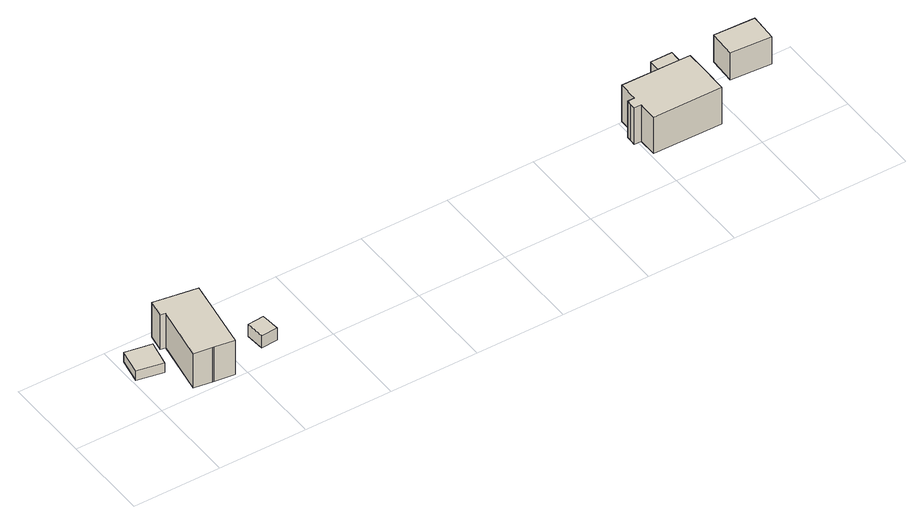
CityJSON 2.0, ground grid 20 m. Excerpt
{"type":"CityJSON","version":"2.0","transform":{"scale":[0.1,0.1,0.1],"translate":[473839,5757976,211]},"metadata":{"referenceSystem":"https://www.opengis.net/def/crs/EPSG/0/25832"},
"CityObjects":{
"building1":{"type":"Building","attributes":{"Gemeindeschluessel":"05711000","BezugspunktDach":"2000","function":"31001_2460","measuredHeight":2.5},"address":[{"country":"Germany","locality":"Bielefeld","thoroughfareNumber":"310","thoroughfareName":"Lämershagener Straße"}],"geometry":[{"type":"Solid","lod":"1","boundaries":[[[[0,1,2,3]],[[4,5,6,7]],[[4,7,3,2]],[[5,4,2,1]],[[6,5,1,0]],[[7,6,0,3]]]]}]},
"building2":{"type":"Building","attributes":{"Gemeindeschluessel":"05711000","BezugspunktDach":"2000","function":"31001_3072","measuredHeight":11.12},"address":[{"country":"Germany","locality":"Bielefeld","thoroughfareNumber":"310","thoroughfareName":"Lämershagener Straße"}],"geometry":[{"type":"Solid","lod":"1","boundaries":[[[[8,9,10,11,12,13,14,15,16]],[[17,18,19,20,21,22,23,24,25]],[[17,25,16,15]],[[18,17,15,14]],[[19,18,14,13]],[[20,19,13,12]],[[21,20,12,11]],[[22,21,11,10]],[[23,22,10,9]],[[24,23,9,8]],[[25,24,8,16]]]]}]},
"building3":{"type":"Building","attributes":{"Gemeindeschluessel":"05711000","BezugspunktDach":"2000","function":"31001_2460","measuredHeight":3.1},"address":[{"country":"Germany"}],"geometry":[{"type":"Solid","lod":"1","boundaries":[[[[26,27,28,29]],[[30,31,32,33]],[[30,33,29,28]],[[31,30,28,27]],[[32,31,27,26]],[[33,32,26,29]]]]}]},
"building4":{"type":"Building","attributes":{"Gemeindeschluessel":"05711000","BezugspunktDach":"2000","function":"31001_1010","measuredHeight":11.98},"address":[{"country":"Germany","locality":"Bielefeld","thoroughfareNumber":"314","thoroughfareName":"Lämershagener Straße"}],"geometry":[{"type":"Solid","lod":"1","boundaries":[[[[34,35,36,37,38,39,40,41,42,43,44]],[[45,46,47,48,49,50,51,52,53,54,55]],[[45,55,44,43]],[[46,45,43,42]],[[47,46,42,41]],[[48,47,41,40]],[[49,48,40,39]],[[50,49,39,38]],[[51,50,38,37]],[[52,51,37,36]],[[53,52,36,35]],[[54,53,35,34]],[[55,54,34,44]]]]}]},
"building5":{"type":"Building","attributes":{"Gemeindeschluessel":"05711000","BezugspunktDach":"2000","function":"31001_1010","measuredHeight":6.3},"address":[{"country":"Germany","locality":"Bielefeld","thoroughfareNumber":"314","thoroughfareName":"Lämershagener Straße"}],"geometry":[{"type":"Solid","lod":"1","boundaries":[[[[56,57,58,59]],[[60,61,62,63]],[[60,63,59,58]],[[61,60,58,57]],[[62,61,57,56]],[[63,62,56,59]]]]}]},
"building6":{"type":"Building","attributes":{"Gemeindeschluessel":"05711000","BezugspunktDach":"2000","function":"31001_2720","measuredHeight":8.68},"address":[{"country":"Germany","locality":"Bielefeld","thoroughfareNumber":"314","thoroughfareName":"Lämershagener Straße"}],"geometry":[{"type":"Solid","lod":"1","boundaries":[[[[64,65,66,67]],[[68,69,70,71]],[[68,71,67,66]],[[69,68,66,65]],[[70,69,65,64]],[[71,70,64,67]]]]}]}
},
"vertices":[
[11,148,45],[0,90,45],[59,78,45],[71,137,45],[59,78,20],[0,90,20],[11,148,20],[71,137,20],
[159,181,97],[104,190,97],[97,150,97],[109,148,97],[87,21,97],[129,15,97],[132,15,97],[177,8,97],[203,174,97],[177,8,8],[132,15,8],[129,15,8],[87,21,8],[109,148,8],[97,150,8],[104,190,8],[159,181,8],[203,174,8],
[288,76,54],[250,73,54],[253,30,54],[291,33,54],[253,30,23],[250,73,23],[288,76,23],[291,33,23],
[1268,126,183],[1158,127,183],[1157,82,183],[1142,82,183],[1141,71,183],[1141,58,183],[1157,58,183],[1157,15,183],[1315,13,183],[1316,69,183],[1316,125,183],[1316,69,89],[1315,13,89],[1157,15,89],[1157,58,89],[1141,58,89],[1141,71,89],[1142,82,89],[1157,82,89],[1158,127,89],[1268,126,89],[1316,125,89],
[1268,190,142],[1268,126,142],[1316,125,142],[1317,190,142],[1316,125,88],[1268,126,88],[1268,190,88],[1317,190,88],
[1397,163,168],[1394,101,168],[1487,96,168],[1490,159,168],[1487,96,98],[1394,101,98],[1397,163,98],[1490,159,98]
]}
